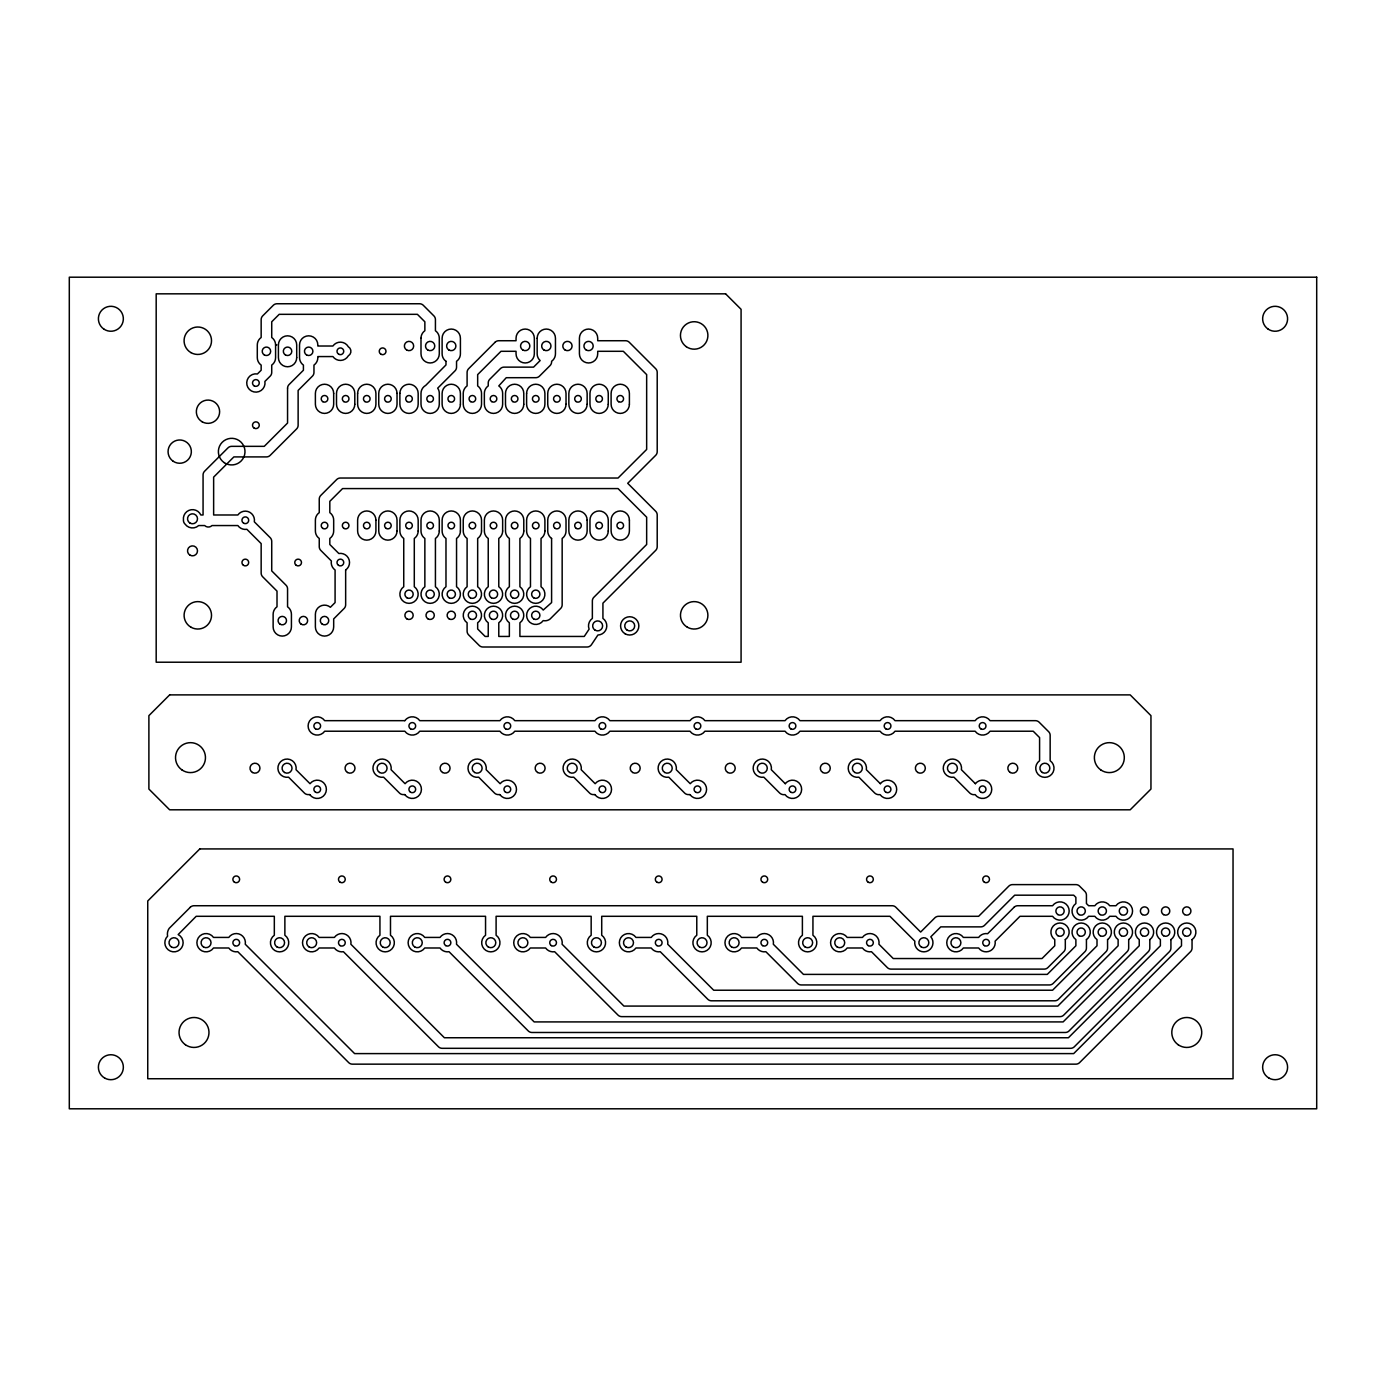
<?xml version="1.0" encoding="UTF-8"?>
<svg xmlns="http://www.w3.org/2000/svg" width="1386" height="1386" viewBox="0 0 1386 1386"><rect width="100%" height="100%" fill="white"/><g stroke="black" fill="none" stroke-linecap="round" stroke-linejoin="round"><path stroke-width="1.5" d="M287.56 388.115L287.56 423.042L264.258 446.344L231.687 446.344A5.284 5.284 0 0 0 227.928 447.921L204.643 471.188A5.284 5.284 0 0 0 203.066 474.948L203.066 514.986L200.831 514.986A9.148 9.148 0 0 0 183.437 519.958A5.284 5.284 0 0 0 185.031 524.064A9.148 9.148 0 0 0 198.683 525.554L204.678 525.554A5.284 5.284 0 0 0 212.023 525.554L237.855 525.554A9.148 9.148 0 0 0 246.864 529.296L261.157 543.589L261.157 573.076A5.284 5.284 0 0 0 262.734 576.836L277.009 591.112L277.009 606.791A9.148 9.148 0 0 0 273.129 614.275L273.129 626.94A9.148 9.148 0 0 0 282.276 636.087A9.148 9.148 0 0 0 291.424 626.94L291.424 614.275A9.148 9.148 0 0 0 287.56 606.791L287.56 588.79A5.284 5.284 0 0 0 286.018 585.187L271.725 570.893L271.725 541.389A5.284 5.284 0 0 0 270.149 537.629L254.331 521.829A9.148 9.148 0 0 0 237.855 514.986L213.635 514.986L213.635 477.13L233.87 456.912L266.441 456.912A5.284 5.284 0 0 0 270.201 455.336L296.587 428.95A5.284 5.284 0 0 0 298.129 425.363L298.129 390.436L312.422 376.143A5.284 5.284 0 0 0 313.964 372.557L313.964 365.09A9.148 9.148 0 0 0 317.827 357.623L317.827 356.566L332.9 356.566A9.148 9.148 0 0 0 348.302 355.856A5.284 5.284 0 0 0 348.302 346.725A9.148 9.148 0 0 0 332.9 346.015L317.827 346.015L317.827 344.958A9.148 9.148 0 0 0 308.68 335.81A9.148 9.148 0 0 0 299.532 344.958L299.532 357.623A9.148 9.148 0 0 0 303.413 365.09L303.413 370.235L289.033 384.598A5.284 5.284 0 0 0 287.56 388.115M333.679 393.381L333.679 404.262A9.148 9.148 0 0 1 324.532 413.409A9.148 9.148 0 0 1 315.384 404.262L315.384 393.381A9.148 9.148 0 0 1 324.532 384.234A9.148 9.148 0 0 1 333.679 393.381M345.651 569.992L345.651 604.885A5.284 5.284 0 0 1 344.075 608.523L333.679 618.918L333.679 626.94A9.148 9.148 0 0 1 324.532 636.087A9.148 9.148 0 0 1 315.384 626.94L315.384 614.275A9.148 9.148 0 0 1 330.405 607.259L335.083 602.581L335.083 569.992A9.148 9.148 0 0 1 331.358 560.966L320.824 550.433A5.284 5.284 0 0 1 319.248 546.673L319.248 538.461A9.148 9.148 0 0 1 315.384 530.994L315.384 520.114A9.148 9.148 0 0 1 319.248 512.647L319.248 499.151A5.284 5.284 0 0 1 320.824 495.391L336.607 479.608A5.284 5.284 0 0 1 340.367 478.031L618.052 478.031L646.656 449.445L646.656 374.601L623.336 351.299L597.712 351.299L597.712 353.828A9.148 9.148 0 0 1 588.565 362.976A9.148 9.148 0 0 1 579.417 353.828L579.417 338.201A9.148 9.148 0 0 1 588.565 329.054A9.148 9.148 0 0 1 597.712 338.201L597.712 340.731L625.658 340.731A5.284 5.284 0 0 1 629.261 342.273L655.665 368.676A5.284 5.284 0 0 1 657.207 372.28L657.207 451.628A5.284 5.284 0 0 1 655.751 455.266L627.719 483.298L655.665 511.261A5.284 5.284 0 0 1 657.207 514.847L657.207 546.673A5.284 5.284 0 0 1 655.734 550.346L602.927 603.153L602.927 618.416A9.148 9.148 0 0 1 597.903 635.031L591.579 644.507A5.284 5.284 0 0 1 587.231 647.002L482.813 647.002A5.284 5.284 0 0 1 479.209 645.46L468.676 634.927A5.284 5.284 0 0 1 467.099 631.167L467.099 622.799A9.148 9.148 0 0 1 465.557 609.234A9.148 9.148 0 0 1 479.209 609.234A9.148 9.148 0 0 1 477.668 622.799L477.668 628.984L485.135 636.451L488.236 636.451L488.236 622.799A9.148 9.148 0 0 1 486.694 609.234A9.148 9.148 0 0 1 500.329 609.234A9.148 9.148 0 0 1 498.787 622.799L498.787 636.451L509.355 636.451L509.355 622.799A9.148 9.148 0 0 1 507.813 609.234A9.148 9.148 0 0 1 521.465 609.234A9.148 9.148 0 0 1 519.906 622.799L519.906 636.451L584.251 636.451L589.102 629.175A9.148 9.148 0 0 1 592.359 618.416L592.359 600.831A5.284 5.284 0 0 1 593.918 597.227L646.656 544.49L646.656 517.186L618.052 488.582L342.567 488.582L329.816 501.334L329.816 512.647A9.148 9.148 0 0 1 333.679 520.114L333.679 530.994A9.148 9.148 0 0 1 329.816 538.461L329.816 544.49L338.825 553.499A9.148 9.148 0 0 1 345.651 569.992M357.623 393.381L357.623 404.262A9.148 9.148 0 0 0 366.77 413.409A9.148 9.148 0 0 0 375.918 404.262L375.918 393.381A9.148 9.148 0 0 0 366.77 384.234A9.148 9.148 0 0 0 357.623 393.381M375.918 520.114L375.918 530.994A9.148 9.148 0 0 1 366.77 540.142A9.148 9.148 0 0 1 357.623 530.994L357.623 520.114A9.148 9.148 0 0 1 366.77 510.966A9.148 9.148 0 0 1 375.918 520.114M397.037 393.381L397.037 404.262A9.148 9.148 0 0 1 387.889 413.409A9.148 9.148 0 0 1 378.742 404.262L378.742 393.381A9.148 9.148 0 0 1 387.889 384.234A9.148 9.148 0 0 1 397.037 393.381M399.878 393.381L399.878 404.262A9.148 9.148 0 0 0 409.026 413.409A9.148 9.148 0 0 0 418.174 404.262L418.174 393.381A9.148 9.148 0 0 0 409.026 384.234A9.148 9.148 0 0 0 399.878 393.381M420.998 338.201L420.998 353.828A9.148 9.148 0 0 0 430.145 362.976A9.148 9.148 0 0 0 439.293 353.828L439.293 338.201A9.148 9.148 0 0 0 435.429 330.734L435.429 319.612A5.284 5.284 0 0 0 433.853 315.852L423.319 305.318A5.284 5.284 0 0 0 419.577 303.759L276.888 303.759A5.284 5.284 0 0 0 273.25 305.336L262.734 315.852A5.284 5.284 0 0 0 261.157 319.612L261.157 337.491A9.148 9.148 0 0 0 257.294 344.958L257.294 357.623A9.148 9.148 0 0 0 261.157 365.09L261.157 370.235L257.432 373.96A9.148 9.148 0 0 0 246.743 382.449A9.148 9.148 0 0 0 256.393 392.117A9.148 9.148 0 0 0 264.899 381.427L270.149 376.178A5.284 5.284 0 0 0 271.725 372.418L271.725 365.09A9.148 9.148 0 0 0 275.589 357.623L275.589 344.958L276.853 344.854L275.589 344.854A9.148 9.148 0 0 0 271.725 337.491L271.725 321.795L279.192 314.327L417.394 314.327L424.861 321.795L424.861 330.734A9.148 9.148 0 0 0 420.998 338.201M445.98 361.296L445.98 364.951L425.727 385.377A9.148 9.148 0 0 0 420.998 393.381L420.998 404.262A9.148 9.148 0 0 0 430.145 413.409A9.148 9.148 0 0 0 439.293 404.262L439.293 393.381A9.148 9.148 0 0 0 437.681 388.184L454.972 370.894A5.284 5.284 0 0 0 456.548 367.134L456.548 361.296A9.148 9.148 0 0 0 460.412 353.828L460.412 338.201A9.148 9.148 0 0 0 451.264 329.054A9.148 9.148 0 0 0 442.117 338.201L442.117 353.828A9.148 9.148 0 0 0 445.98 361.296M526.611 393.381L526.611 404.262A9.148 9.148 0 0 0 535.758 413.409A9.148 9.148 0 0 0 544.906 404.262L544.906 393.381A9.148 9.148 0 0 0 535.758 384.234A9.148 9.148 0 0 0 526.611 393.381M537.162 338.201L537.162 353.828A9.148 9.148 0 0 0 540.142 360.568L533.575 367.134L503.932 367.134A5.284 5.284 0 0 0 500.346 368.676L489.812 379.21A5.284 5.284 0 0 0 488.236 382.969L488.236 385.914A9.148 9.148 0 0 0 484.355 393.381L484.355 404.262A9.148 9.148 0 0 0 493.503 413.409A9.148 9.148 0 0 0 502.65 404.262L502.65 393.381A9.148 9.148 0 0 0 498.787 385.914L506.254 377.702L535.897 377.685A5.284 5.284 0 0 0 539.483 376.143L550.051 365.592A5.423 5.423 0 0 0 551.593 361.296A9.148 9.148 0 0 0 555.457 353.828L555.457 338.201A9.148 9.148 0 0 0 546.309 329.054A9.148 9.148 0 0 0 537.162 338.201M551.593 538.461L551.593 602.581L543.225 610.048A9.148 9.148 0 0 0 529.66 608.506A9.148 9.148 0 0 0 529.66 622.141A9.148 9.148 0 0 0 543.225 620.599A8.264 8.264 0 0 0 550.051 619.057L560.62 608.489A5.284 5.284 0 0 0 562.162 604.902L562.162 538.461A9.148 9.148 0 0 0 566.025 530.994L566.025 520.114A9.148 9.148 0 0 0 556.877 510.966A9.148 9.148 0 0 0 547.73 520.114L547.73 530.994A9.148 9.148 0 0 0 551.593 538.461M587.144 520.114L587.144 530.994A9.148 9.148 0 0 1 577.997 540.142A9.148 9.148 0 0 1 568.849 530.994L568.849 520.114A9.148 9.148 0 0 1 577.997 510.966A9.148 9.148 0 0 1 587.144 520.114M629.4 520.114L629.4 530.994A9.148 9.148 0 0 1 620.252 540.142A9.148 9.148 0 0 1 611.105 530.994L611.105 520.114A9.148 9.148 0 0 1 620.252 510.966A9.148 9.148 0 0 1 629.4 520.114M1065.314 939.604L1065.314 947.989A5.284 5.284 0 0 1 1063.772 951.714L1047.955 967.532A5.284 5.284 0 0 1 1044.195 969.109L891.059 969.109A5.284 5.284 0 0 1 887.317 967.567L871.482 951.714A9.148 9.148 0 0 1 862.456 947.989L847.192 947.989A9.148 9.148 0 0 1 833.627 949.531A9.148 9.148 0 0 1 833.627 935.879A9.148 9.148 0 0 1 847.192 937.421L862.456 937.421A9.148 9.148 0 0 1 878.949 944.247L893.242 958.54L1042.012 958.54L1054.763 945.789L1054.763 939.604A9.148 9.148 0 0 1 1053.204 926.056A9.148 9.148 0 0 1 1066.856 926.056A9.148 9.148 0 0 1 1065.314 939.604M1086.433 939.604L1086.433 947.989A5.284 5.284 0 0 1 1084.891 951.714L1053.239 983.367A5.284 5.284 0 0 1 1049.479 984.944L801.281 984.944A5.284 5.284 0 0 1 797.556 983.402L765.869 951.714A9.148 9.148 0 0 1 756.843 947.989L741.579 947.989A9.148 9.148 0 0 1 728.014 949.531A9.148 9.148 0 0 1 728.014 935.879A9.148 9.148 0 0 1 741.579 937.421L756.843 937.421A9.148 9.148 0 0 1 773.336 944.247L803.464 974.393L1047.279 974.393L1075.882 945.789L1075.882 939.604A9.148 9.148 0 0 1 1074.341 926.056A9.148 9.148 0 0 1 1087.975 926.056A9.148 9.148 0 0 1 1086.433 939.604M1107.57 939.604L1107.57 947.989A5.284 5.284 0 0 1 1106.011 951.714L1058.523 999.219A5.284 5.284 0 0 1 1054.763 1000.796L711.52 1000.796A5.284 5.284 0 0 1 707.778 999.237L660.256 951.714A9.148 9.148 0 0 1 651.229 947.989L635.966 947.989A9.148 9.148 0 0 1 622.401 949.531A9.148 9.148 0 0 1 622.401 935.879A9.148 9.148 0 0 1 635.966 937.421L651.229 937.421A9.148 9.148 0 0 1 667.723 944.247L713.703 990.228L1052.563 990.228L1097.002 945.789L1097.002 939.604A9.148 9.148 0 0 1 1095.46 926.056A9.148 9.148 0 0 1 1109.112 926.056A9.148 9.148 0 0 1 1107.57 939.604M1128.689 939.604L1128.689 947.989A5.284 5.284 0 0 1 1127.13 951.714L1063.79 1015.054A5.284 5.284 0 0 1 1060.03 1016.631L621.742 1016.631A5.284 5.284 0 0 1 618 1015.089L554.643 951.714A9.148 9.148 0 0 1 545.616 947.989L530.353 947.989A9.148 9.148 0 0 1 516.787 949.531A9.148 9.148 0 0 1 516.787 935.879A9.148 9.148 0 0 1 530.353 937.421L545.616 937.421A9.148 9.148 0 0 1 562.11 944.247L623.925 1006.08L1057.847 1006.08L1118.121 945.789L1118.121 939.604A9.148 9.148 0 0 1 1116.579 926.056A9.148 9.148 0 0 1 1130.231 926.056A9.148 9.148 0 0 1 1128.689 939.604M1149.808 939.604L1149.808 947.989A5.284 5.284 0 0 1 1148.266 951.714L1069.074 1030.907A5.284 5.284 0 0 1 1065.314 1032.483L531.964 1032.483A5.284 5.284 0 0 1 528.239 1030.924L449.029 951.714A9.148 9.148 0 0 1 440.003 947.989L424.74 947.989A9.148 9.148 0 0 1 411.174 949.531A9.148 9.148 0 0 1 411.174 935.879A9.148 9.148 0 0 1 424.74 937.421L440.003 937.421A9.148 9.148 0 0 1 456.496 944.247L534.164 1021.915L1063.131 1021.915L1139.24 945.789L1139.24 939.604A9.148 9.148 0 0 1 1137.698 926.056A9.148 9.148 0 0 1 1151.35 926.056A9.148 9.148 0 0 1 1149.808 939.604M1170.927 939.604L1170.927 947.989A5.284 5.284 0 0 1 1169.386 951.714L1074.358 1046.742A5.284 5.284 0 0 1 1070.598 1048.318L442.203 1048.318A5.284 5.284 0 0 1 438.461 1046.776L343.416 951.714A9.148 9.148 0 0 1 334.39 947.989L319.126 947.989A9.148 9.148 0 0 1 305.561 949.531A9.148 9.148 0 0 1 305.561 935.879A9.148 9.148 0 0 1 319.126 937.421L334.39 937.421A9.148 9.148 0 0 1 350.883 944.247L444.386 1037.75L1068.415 1037.75L1160.377 945.789L1160.377 939.604A9.148 9.148 0 0 1 1158.817 926.056A9.148 9.148 0 0 1 1172.469 926.056A9.148 9.148 0 0 1 1170.927 939.604M1192.047 939.604L1192.047 947.989A5.284 5.284 0 0 1 1190.505 951.714L1079.642 1062.577A5.284 5.284 0 0 1 1075.882 1064.153L352.425 1064.153A5.284 5.284 0 0 1 348.7 1062.612L237.803 951.714A9.148 9.148 0 0 1 228.777 947.989L213.513 947.989A9.148 9.148 0 0 1 199.948 949.531A9.148 9.148 0 0 1 199.948 935.879A9.148 9.148 0 0 1 213.513 937.421L228.777 937.421A9.148 9.148 0 0 1 245.27 944.247L354.608 1053.603L1073.682 1053.603L1181.496 945.789L1181.496 939.604A9.148 9.148 0 0 1 1179.954 926.056A9.148 9.148 0 0 1 1193.589 926.056A9.148 9.148 0 0 1 1192.047 939.604M495.027 342.307L468.676 368.659A5.284 5.284 0 0 0 467.099 372.418L467.099 385.914A9.148 9.148 0 0 0 463.236 393.381L463.236 404.262A9.148 9.148 0 0 0 472.383 413.409A9.148 9.148 0 0 0 481.531 404.262L481.531 393.381A9.148 9.148 0 0 0 477.668 385.914L477.668 374.601L500.987 351.299L516.042 351.299L516.042 353.828A9.148 9.148 0 0 0 525.19 362.976A9.148 9.148 0 0 0 534.338 353.828L534.338 338.201A9.148 9.148 0 0 0 525.19 329.054A9.148 9.148 0 0 0 516.042 338.201L516.042 340.731L498.787 340.731A5.284 5.284 0 0 0 495.027 342.307M169.646 694.888L148.891 715.644L148.891 789.05L169.646 809.805L1130.196 809.805L1150.952 789.05L1150.952 715.644L1130.196 694.888L169.646 694.888M199.809 848.925L147.748 900.987L147.748 1078.741L1233.038 1078.741L1233.038 848.925L199.809 848.925M190.28 907.293L169.179 928.377A10.083 10.083 0 0 0 167.602 936.156A9.148 9.148 0 0 0 168.156 949.757A9.148 9.148 0 0 0 181.618 947.747A9.148 9.148 0 0 0 178.17 934.562L196.188 916.302L274.324 916.302L274.324 935.238A9.148 9.148 0 0 0 272.765 948.804A9.148 9.148 0 0 0 286.417 948.804A9.148 9.148 0 0 0 284.875 935.238L284.875 916.302L379.937 916.302L379.937 935.238A9.148 9.148 0 0 0 378.378 948.804A9.148 9.148 0 0 0 392.03 948.804A9.148 9.148 0 0 0 390.488 935.238L390.488 916.302L485.55 916.302L485.55 935.238A9.148 9.148 0 0 0 483.991 948.804A9.148 9.148 0 0 0 497.643 948.804A9.148 9.148 0 0 0 496.101 935.238L496.101 916.302L591.164 916.302L591.164 935.238A9.148 9.148 0 0 0 589.604 948.804A9.148 9.148 0 0 0 603.256 948.804A9.148 9.148 0 0 0 601.715 935.238L601.715 916.302L696.777 916.302L696.777 935.238A9.148 9.148 0 0 0 695.218 948.804A9.148 9.148 0 0 0 708.87 948.804A9.148 9.148 0 0 0 707.328 935.238L707.328 916.302L802.39 916.302L802.39 935.238A9.148 9.148 0 0 0 800.831 948.804A9.148 9.148 0 0 0 814.483 948.804A9.148 9.148 0 0 0 812.941 935.238L812.941 916.302L889.968 916.302L914.829 941.163A9.148 9.148 0 0 0 926.246 951.524A9.148 9.148 0 0 0 930.82 936.797L940.765 926.87L980.82 926.87A5.284 5.284 0 0 0 984.58 925.294L1014.691 895.183L1073.682 895.183L1075.882 897.366L1075.882 903.551A9.148 9.148 0 0 0 1074.687 917.48A9.148 9.148 0 0 0 1088.634 916.302L1094.819 916.302A9.148 9.148 0 0 0 1109.753 916.302L1115.938 916.302A9.148 9.148 0 0 0 1129.503 917.844A9.148 9.148 0 0 0 1129.503 904.192A9.148 9.148 0 0 0 1115.938 905.734L1109.753 905.734A9.148 9.148 0 0 0 1094.819 905.734L1088.634 905.734L1086.433 903.551L1086.433 895.183A5.284 5.284 0 0 0 1084.891 891.441L1079.642 886.191A5.284 5.284 0 0 0 1076.004 884.615L1012.508 884.615A5.284 5.284 0 0 0 1008.783 886.156L978.637 916.302L938.582 916.302A5.284 5.284 0 0 0 934.84 917.844L920.65 932.05L895.91 907.31A5.284 5.284 0 0 0 892.272 905.734L194.005 905.734A5.284 5.284 0 0 0 190.28 907.293M1014.05 907.293L987.646 933.696A9.148 9.148 0 0 0 978.637 937.421L963.374 937.421A9.148 9.148 0 0 0 949.808 935.879A9.148 9.148 0 0 0 949.808 949.531A9.148 9.148 0 0 0 963.374 947.989L978.637 947.989A9.148 9.148 0 0 0 995.113 941.163L1019.975 916.302L1052.563 916.302A9.148 9.148 0 0 0 1066.129 917.844A9.148 9.148 0 0 0 1066.129 904.192A9.148 9.148 0 0 0 1052.563 905.734L1017.792 905.734A5.284 5.284 0 0 0 1014.05 907.293M1316.7 277.2L69.3 277.2L69.3 1108.8L1316.7 1108.8L1316.7 277.2M725.606 293.832L156.185 293.832L156.185 662.213L741.077 662.213L741.077 309.303L725.606 293.832M404.816 720.668L324.705 720.668A9.148 9.148 0 0 0 311.157 719.126A9.148 9.148 0 0 0 311.157 732.778A9.148 9.148 0 0 0 324.705 731.219L404.816 731.219A9.148 9.148 0 0 0 419.767 731.219L499.878 731.219A9.148 9.148 0 0 0 514.812 731.219L594.923 731.219A9.148 9.148 0 0 0 609.875 731.219L689.985 731.219A9.148 9.148 0 0 0 704.92 731.219L785.03 731.219A9.148 9.148 0 0 0 799.965 731.219L880.075 731.219A9.148 9.148 0 0 0 895.027 731.219L975.138 731.219A9.148 9.148 0 0 0 990.072 731.219L1033.228 731.219L1039.587 737.595L1039.587 760.723A9.148 9.148 0 0 0 1038.045 774.289A9.148 9.148 0 0 0 1051.697 774.289A9.148 9.148 0 0 0 1050.155 760.723L1050.155 735.273A5.284 5.284 0 0 0 1048.613 731.669L1039.171 722.245A5.284 5.284 0 0 0 1035.411 720.668L990.072 720.668A9.148 9.148 0 0 0 975.138 720.668L895.027 720.668A9.148 9.148 0 0 0 880.075 720.668L799.965 720.668A9.148 9.148 0 0 0 785.03 720.668L704.92 720.668A9.148 9.148 0 0 0 689.985 720.668L609.875 720.668A9.148 9.148 0 0 0 594.923 720.668L514.812 720.668A9.148 9.148 0 0 0 499.878 720.668L419.767 720.668A9.148 9.148 0 0 0 404.816 720.668M309.771 794.594L308.16 794.594A5.284 5.284 0 0 1 304.418 793.052L288.583 777.2A9.148 9.148 0 0 1 277.91 768.71A9.148 9.148 0 0 1 287.56 759.06A9.148 9.148 0 0 1 296.05 769.732L310.014 783.696A9.148 9.148 0 0 1 323.527 782.674A9.148 9.148 0 0 1 323.233 796.222A9.148 9.148 0 0 1 309.771 794.594M404.816 794.594L403.205 794.594A5.284 5.284 0 0 1 399.48 793.052L383.627 777.2A9.148 9.148 0 0 1 372.955 768.71A9.148 9.148 0 0 1 382.605 759.06A9.148 9.148 0 0 1 391.095 769.732L405.076 783.696A9.148 9.148 0 0 1 418.589 782.674A9.148 9.148 0 0 1 418.277 796.222A9.148 9.148 0 0 1 404.816 794.594M499.878 794.594L498.267 794.594A5.284 5.284 0 0 1 494.525 793.052L478.69 777.2A9.148 9.148 0 0 1 468 768.71A9.148 9.148 0 0 1 477.65 759.06A9.148 9.148 0 0 1 486.157 769.732L500.121 783.696A9.148 9.148 0 0 1 513.634 782.674A9.148 9.148 0 0 1 513.34 796.222A9.148 9.148 0 0 1 499.878 794.594M594.923 794.594L593.312 794.594A5.284 5.284 0 0 1 589.587 793.052L573.735 777.2A9.148 9.148 0 0 1 563.062 768.71A9.148 9.148 0 0 1 572.713 759.06A9.148 9.148 0 0 1 581.202 769.732L595.166 783.696A9.148 9.148 0 0 1 608.697 782.674A9.148 9.148 0 0 1 608.385 796.222A9.148 9.148 0 0 1 594.923 794.594M689.985 794.594L688.374 794.594A5.284 5.284 0 0 1 684.632 793.052L668.797 777.2A9.148 9.148 0 0 1 658.107 768.71A9.148 9.148 0 0 1 667.757 759.06A9.148 9.148 0 0 1 676.264 769.732L690.228 783.696A9.148 9.148 0 0 1 703.741 782.674A9.148 9.148 0 0 1 703.43 796.222A9.148 9.148 0 0 1 689.985 794.594M975.38 783.696L961.416 769.732A9.148 9.148 0 0 0 952.91 759.06A9.148 9.148 0 0 0 943.26 768.71A9.148 9.148 0 0 0 953.949 777.2L969.784 793.052A6.254 6.254 0 0 0 975.138 794.594A9.148 9.148 0 0 0 988.599 796.222A9.148 9.148 0 0 0 988.894 782.674A9.148 9.148 0 0 0 975.38 783.696M880.335 783.696L866.354 769.732A9.148 9.148 0 0 0 857.865 759.06A9.148 9.148 0 0 0 848.215 768.71A9.148 9.148 0 0 0 858.887 777.2L874.739 793.052A6.254 6.254 0 0 0 880.075 794.594A9.148 9.148 0 0 0 893.537 796.222A9.148 9.148 0 0 0 893.849 782.674A9.148 9.148 0 0 0 880.335 783.696M785.273 783.696L771.309 769.732A9.148 9.148 0 0 0 762.82 759.06A9.148 9.148 0 0 0 753.17 768.71A9.148 9.148 0 0 0 763.842 777.2L779.677 793.052A6.254 6.254 0 0 0 785.03 794.594A9.148 9.148 0 0 0 798.492 796.222A9.148 9.148 0 0 0 798.786 782.674A9.148 9.148 0 0 0 785.273 783.696M629.4 404.262L629.4 393.381A9.148 9.148 0 0 0 620.252 384.234A9.148 9.148 0 0 0 611.105 393.381L611.105 404.262A9.148 9.148 0 0 0 620.252 413.409A9.148 9.148 0 0 0 629.4 404.262M608.263 404.262L608.263 393.381A9.148 9.148 0 0 0 599.116 384.234A9.148 9.148 0 0 0 589.968 393.381L589.968 404.262A9.148 9.148 0 0 0 599.116 413.409A9.148 9.148 0 0 0 608.263 404.262M608.263 530.994L608.263 520.114A9.148 9.148 0 0 0 599.116 510.966A9.148 9.148 0 0 0 589.968 520.114L589.968 530.994A9.148 9.148 0 0 0 599.116 540.142A9.148 9.148 0 0 0 608.263 530.994M587.144 404.262L587.144 393.381A9.148 9.148 0 0 0 577.997 384.234A9.148 9.148 0 0 0 568.849 393.381L568.849 404.262A9.148 9.148 0 0 0 577.997 413.409A9.148 9.148 0 0 0 587.144 404.262M566.025 404.262L566.025 393.381A9.148 9.148 0 0 0 556.877 384.234A9.148 9.148 0 0 0 547.73 393.381L547.73 404.262A9.148 9.148 0 0 0 556.877 413.409A9.148 9.148 0 0 0 566.025 404.262M544.906 530.994L544.906 520.114A9.148 9.148 0 0 0 535.758 510.966A9.148 9.148 0 0 0 526.611 520.114L526.611 530.994A9.148 9.148 0 0 0 530.474 538.461L530.474 586.728A9.148 9.148 0 0 0 528.932 600.294A9.148 9.148 0 0 0 542.584 600.294A9.148 9.148 0 0 0 541.042 586.728L541.042 538.461A9.148 9.148 0 0 0 544.906 530.994M523.787 404.262L523.787 393.381A9.148 9.148 0 0 0 514.639 384.234A9.148 9.148 0 0 0 505.492 393.381L505.492 404.262A9.148 9.148 0 0 0 514.639 413.409A9.148 9.148 0 0 0 523.787 404.262M523.787 530.994L523.787 520.114A9.148 9.148 0 0 0 514.639 510.966A9.148 9.148 0 0 0 505.492 520.114L505.492 530.994A9.148 9.148 0 0 0 509.355 538.461L509.355 586.728A9.148 9.148 0 0 0 507.813 600.294A9.148 9.148 0 0 0 521.465 600.294A9.148 9.148 0 0 0 519.906 586.728L519.906 538.461A9.148 9.148 0 0 0 523.787 530.994M502.65 530.994L502.65 520.114A9.148 9.148 0 0 0 493.503 510.966A9.148 9.148 0 0 0 484.355 520.114L484.355 530.994A9.148 9.148 0 0 0 488.236 538.461L488.236 586.728A9.148 9.148 0 0 0 486.694 600.294A9.148 9.148 0 0 0 500.329 600.294A9.148 9.148 0 0 0 498.787 586.728L498.787 538.461A9.148 9.148 0 0 0 502.65 530.994M481.531 530.994L481.531 520.114A9.148 9.148 0 0 0 472.383 510.966A9.148 9.148 0 0 0 463.236 520.114L463.236 530.994A9.148 9.148 0 0 0 467.099 538.461L467.099 586.728A9.148 9.148 0 0 0 465.557 600.294A9.148 9.148 0 0 0 479.209 600.294A9.148 9.148 0 0 0 477.668 586.728L477.668 538.461A9.148 9.148 0 0 0 481.531 530.994M460.412 404.262L460.412 393.381A9.148 9.148 0 0 0 451.264 384.234A9.148 9.148 0 0 0 442.117 393.381L442.117 404.262A9.148 9.148 0 0 0 451.264 413.409A9.148 9.148 0 0 0 460.412 404.262M460.412 530.994L460.412 520.114A9.148 9.148 0 0 0 451.264 510.966A9.148 9.148 0 0 0 442.117 520.114L442.117 530.994A9.148 9.148 0 0 0 445.98 538.461L445.98 586.728A9.148 9.148 0 0 0 444.438 600.294A9.148 9.148 0 0 0 458.09 600.294A9.148 9.148 0 0 0 456.548 586.728L456.548 538.461A9.148 9.148 0 0 0 460.412 530.994M439.293 530.994L439.293 520.114A9.148 9.148 0 0 0 430.145 510.966A9.148 9.148 0 0 0 420.998 520.114L420.998 530.994A9.148 9.148 0 0 0 424.861 538.461L424.861 586.728A9.148 9.148 0 0 0 423.319 600.294A9.148 9.148 0 0 0 436.971 600.294A9.148 9.148 0 0 0 435.429 586.728L435.429 538.461A9.148 9.148 0 0 0 439.293 530.994M418.174 530.994L418.174 520.114A9.148 9.148 0 0 0 409.026 510.966A9.148 9.148 0 0 0 399.878 520.114L399.878 530.994A9.148 9.148 0 0 0 403.742 538.461L403.742 586.728A9.148 9.148 0 0 0 402.2 600.294A9.148 9.148 0 0 0 415.852 600.294A9.148 9.148 0 0 0 414.293 586.728L414.293 538.461A9.148 9.148 0 0 0 418.174 530.994M397.037 530.994L397.037 520.114A9.148 9.148 0 0 0 387.889 510.966A9.148 9.148 0 0 0 378.742 520.114L378.742 530.994A9.148 9.148 0 0 0 387.889 540.142A9.148 9.148 0 0 0 397.037 530.994M354.799 404.262L354.799 393.381A9.148 9.148 0 0 0 345.651 384.234A9.148 9.148 0 0 0 336.503 393.381L336.503 404.262A9.148 9.148 0 0 0 345.651 413.409A9.148 9.148 0 0 0 354.799 404.262M296.708 357.623L296.708 344.958A9.148 9.148 0 0 0 287.56 335.81A9.148 9.148 0 0 0 278.413 344.958L278.413 357.623A9.148 9.148 0 0 0 287.56 366.77A9.148 9.148 0 0 0 296.708 357.623M1057.951 914.621A4.158 4.158 0 0 0 1064.188 911.018A4.158 4.158 0 0 0 1057.951 907.414A4.158 4.158 0 0 0 1057.951 914.621M1057.951 935.741A4.158 4.158 0 0 0 1064.188 932.137A4.158 4.158 0 0 0 1057.951 928.533A4.158 4.158 0 0 0 1057.951 935.741M1079.088 914.621A4.158 4.158 0 0 0 1085.325 911.018A4.158 4.158 0 0 0 1079.088 907.414A4.158 4.158 0 0 0 1079.088 914.621M1079.088 935.741A4.158 4.158 0 0 0 1085.325 932.137A4.158 4.158 0 0 0 1079.088 928.533A4.158 4.158 0 0 0 1079.088 935.741M1100.207 914.621A4.158 4.158 0 0 0 1106.444 911.018A4.158 4.158 0 0 0 1100.207 907.414A4.158 4.158 0 0 0 1100.207 914.621M1100.207 935.741A4.158 4.158 0 0 0 1106.444 932.137A4.158 4.158 0 0 0 1100.207 928.533A4.158 4.158 0 0 0 1100.207 935.741M1121.326 914.621A4.158 4.158 0 0 0 1127.563 911.018A4.158 4.158 0 0 0 1121.326 907.414A4.158 4.158 0 0 0 1121.326 914.621M1121.326 935.741A4.158 4.158 0 0 0 1127.563 932.137A4.158 4.158 0 0 0 1121.326 928.533A4.158 4.158 0 0 0 1121.326 935.741M1142.445 914.621A4.158 4.158 0 0 0 1148.682 911.018A4.158 4.158 0 0 0 1142.445 907.414A4.158 4.158 0 0 0 1142.445 914.621M1142.445 935.741A4.158 4.158 0 0 0 1148.682 932.137A4.158 4.158 0 0 0 1142.445 928.533A4.158 4.158 0 0 0 1142.445 935.741M1163.564 914.621A4.158 4.158 0 0 0 1169.801 911.018A4.158 4.158 0 0 0 1163.564 907.414A4.158 4.158 0 0 0 1163.564 914.621M1163.564 935.741A4.158 4.158 0 0 0 1169.801 932.137A4.158 4.158 0 0 0 1163.564 928.533A4.158 4.158 0 0 0 1163.564 935.741M1184.701 914.621A4.158 4.158 0 0 0 1190.938 911.018A4.158 4.158 0 0 0 1184.701 907.414A4.158 4.158 0 0 0 1184.701 914.621M1184.701 935.741A4.158 4.158 0 0 0 1190.938 932.137A4.158 4.158 0 0 0 1184.701 928.533A4.158 4.158 0 0 0 1184.701 935.741M984.424 882.258A3.378 3.378 0 0 0 989.483 879.33A3.378 3.378 0 0 0 984.424 876.402A3.378 3.378 0 0 0 984.424 882.258M984.424 945.633A3.378 3.378 0 0 0 989.483 942.705A3.378 3.378 0 0 0 984.424 939.777A3.378 3.378 0 0 0 984.424 945.633M868.242 882.258A3.378 3.378 0 0 0 873.319 879.33A3.378 3.378 0 0 0 868.242 876.402A3.378 3.378 0 0 0 868.242 882.258M868.242 945.633A3.378 3.378 0 0 0 873.319 942.705A3.378 3.378 0 0 0 868.242 939.777A3.378 3.378 0 0 0 868.242 945.633M762.629 882.258A3.378 3.378 0 0 0 767.705 879.33A3.378 3.378 0 0 0 762.629 876.402A3.378 3.378 0 0 0 762.629 882.258M762.629 945.633A3.378 3.378 0 0 0 767.705 942.705A3.378 3.378 0 0 0 762.629 939.777A3.378 3.378 0 0 0 762.629 945.633M657.016 882.258A3.378 3.378 0 0 0 662.092 879.33A3.378 3.378 0 0 0 657.016 876.402A3.378 3.378 0 0 0 657.016 882.258M657.016 945.633A3.378 3.378 0 0 0 662.092 942.705A3.378 3.378 0 0 0 657.016 939.777A3.378 3.378 0 0 0 657.016 945.633M551.403 882.258A3.378 3.378 0 0 0 556.479 879.33A3.378 3.378 0 0 0 551.403 876.402A3.378 3.378 0 0 0 551.403 882.258M551.403 945.633A3.378 3.378 0 0 0 556.479 942.705A3.378 3.378 0 0 0 551.403 939.777A3.378 3.378 0 0 0 551.403 945.633M445.582 882.137A3.378 3.378 0 0 0 450.848 879.573A3.378 3.378 0 0 0 445.997 876.298A3.378 3.378 0 0 0 445.582 882.137M445.79 945.633A3.378 3.378 0 0 0 450.866 942.705A3.378 3.378 0 0 0 445.79 939.777A3.378 3.378 0 0 0 445.79 945.633M339.968 882.137A3.378 3.378 0 0 0 345.235 879.573A3.378 3.378 0 0 0 340.384 876.298A3.378 3.378 0 0 0 339.968 882.137M340.176 945.633A3.378 3.378 0 0 0 345.253 942.705A3.378 3.378 0 0 0 340.176 939.777A3.378 3.378 0 0 0 340.176 945.633M234.355 882.137A3.378 3.378 0 0 0 239.622 879.573A3.378 3.378 0 0 0 234.771 876.298A3.378 3.378 0 0 0 234.355 882.137M234.563 945.633A3.378 3.378 0 0 0 239.639 942.705A3.378 3.378 0 0 0 234.563 939.777A3.378 3.378 0 0 0 234.563 945.633M921.343 947.019A4.99 4.99 0 0 0 928.828 942.705A4.99 4.99 0 0 0 921.343 938.391A4.99 4.99 0 0 0 921.343 947.019M953.412 947.019A4.99 4.99 0 0 0 960.896 942.705A4.99 4.99 0 0 0 953.412 938.391A4.99 4.99 0 0 0 953.412 947.019M805.162 947.019A4.99 4.99 0 0 0 812.646 942.705A4.99 4.99 0 0 0 805.162 938.391A4.99 4.99 0 0 0 805.162 947.019M837.231 947.019A4.99 4.99 0 0 0 844.715 942.705A4.99 4.99 0 0 0 837.231 938.391A4.99 4.99 0 0 0 837.231 947.019M699.549 947.019A4.99 4.99 0 0 0 707.033 942.705A4.99 4.99 0 0 0 699.549 938.391A4.99 4.99 0 0 0 699.549 947.019M731.617 947.019A4.99 4.99 0 0 0 739.102 942.705A4.99 4.99 0 0 0 731.617 938.391A4.99 4.99 0 0 0 731.617 947.019M593.936 947.019A4.99 4.99 0 0 0 601.42 942.705A4.99 4.99 0 0 0 593.936 938.391A4.99 4.99 0 0 0 593.936 947.019M626.004 947.019A4.99 4.99 0 0 0 633.489 942.705A4.99 4.99 0 0 0 626.004 938.391A4.99 4.99 0 0 0 626.004 947.019M488.322 947.019A4.99 4.99 0 0 0 495.807 942.705A4.99 4.99 0 0 0 488.322 938.391A4.99 4.99 0 0 0 488.322 947.019M520.391 947.019A4.99 4.99 0 0 0 527.875 942.705A4.99 4.99 0 0 0 520.391 938.391A4.99 4.99 0 0 0 520.391 947.019M382.709 947.019A4.99 4.99 0 0 0 390.194 942.705A4.99 4.99 0 0 0 382.709 938.391A4.99 4.99 0 0 0 382.709 947.019M414.778 947.019A4.99 4.99 0 0 0 422.262 942.705A4.99 4.99 0 0 0 414.778 938.391A4.99 4.99 0 0 0 414.778 947.019M277.096 947.019A4.99 4.99 0 0 0 284.58 942.705A4.99 4.99 0 0 0 277.096 938.391A4.99 4.99 0 0 0 277.096 947.019M309.165 947.019A4.99 4.99 0 0 0 316.649 942.705A4.99 4.99 0 0 0 309.165 938.391A4.99 4.99 0 0 0 309.165 947.019M171.483 947.019A4.99 4.99 0 0 0 178.967 942.705A4.99 4.99 0 0 0 171.483 938.391A4.99 4.99 0 0 0 171.483 947.019M203.551 947.019A4.99 4.99 0 0 0 211.036 942.705A4.99 4.99 0 0 0 203.551 938.391A4.99 4.99 0 0 0 203.551 947.019M980.907 728.88A3.378 3.378 0 0 0 985.983 725.952A3.378 3.378 0 0 0 980.907 723.024A3.378 3.378 0 0 0 980.907 728.88M980.907 792.238A3.378 3.378 0 0 0 985.983 789.31A3.378 3.378 0 0 0 980.907 786.382A3.378 3.378 0 0 0 980.907 792.238M885.862 728.88A3.378 3.378 0 0 0 890.938 725.952A3.378 3.378 0 0 0 885.862 723.024A3.378 3.378 0 0 0 885.862 728.88M885.862 792.238A3.378 3.378 0 0 0 890.938 789.31A3.378 3.378 0 0 0 885.862 786.382A3.378 3.378 0 0 0 885.862 792.238M790.817 728.88A3.378 3.378 0 0 0 795.876 725.952A3.378 3.378 0 0 0 790.817 723.024A3.378 3.378 0 0 0 790.817 728.88M790.817 792.238A3.378 3.378 0 0 0 795.876 789.31A3.378 3.378 0 0 0 790.817 786.382A3.378 3.378 0 0 0 790.817 792.238M695.755 728.88A3.378 3.378 0 0 0 700.831 725.952A3.378 3.378 0 0 0 695.755 723.024A3.378 3.378 0 0 0 695.755 728.88M695.755 792.238A3.378 3.378 0 0 0 700.831 789.31A3.378 3.378 0 0 0 695.755 786.382A3.378 3.378 0 0 0 695.755 792.238M600.71 728.88A3.378 3.378 0 0 0 605.769 725.952A3.378 3.378 0 0 0 600.71 723.024A3.378 3.378 0 0 0 600.71 728.88M600.71 792.238A3.378 3.378 0 0 0 605.769 789.31A3.378 3.378 0 0 0 600.71 786.382A3.378 3.378 0 0 0 600.71 792.238M505.647 728.88A3.378 3.378 0 0 0 510.724 725.952A3.378 3.378 0 0 0 505.647 723.024A3.378 3.378 0 0 0 505.647 728.88M505.457 792.116A3.378 3.378 0 0 0 510.724 789.552A3.378 3.378 0 0 0 505.873 786.278A3.378 3.378 0 0 0 505.457 792.116M410.602 728.88A3.378 3.378 0 0 0 415.679 725.952A3.378 3.378 0 0 0 410.602 723.024A3.378 3.378 0 0 0 410.602 728.88M410.395 792.116A3.378 3.378 0 0 0 415.661 789.552A3.378 3.378 0 0 0 410.81 786.278A3.378 3.378 0 0 0 410.395 792.116M315.558 792.238A3.378 3.378 0 0 0 320.616 789.31A3.378 3.378 0 0 0 315.558 786.382A3.378 3.378 0 0 0 315.558 792.238M315.558 728.88A3.378 3.378 0 0 0 320.616 725.952A3.378 3.378 0 0 0 315.558 723.024A3.378 3.378 0 0 0 315.558 728.88M1042.376 772.504A4.99 4.99 0 0 0 1049.86 768.19A4.99 4.99 0 0 0 1042.376 763.877A4.99 4.99 0 0 0 1042.376 772.504M1010.307 772.504A4.99 4.99 0 0 0 1017.792 768.19A4.99 4.99 0 0 0 1010.307 763.877A4.99 4.99 0 0 0 1010.307 772.504M917.844 772.504A4.99 4.99 0 0 0 925.328 768.19A4.99 4.99 0 0 0 917.844 763.877A4.99 4.99 0 0 0 917.844 772.504M949.912 772.504A4.99 4.99 0 0 0 957.397 768.19A4.99 4.99 0 0 0 949.912 763.877A4.99 4.99 0 0 0 949.912 772.504M822.782 772.504A4.99 4.99 0 0 0 830.266 768.19A4.99 4.99 0 0 0 822.782 763.877A4.99 4.99 0 0 0 822.782 772.504M854.85 772.504A4.99 4.99 0 0 0 862.335 768.19A4.99 4.99 0 0 0 854.85 763.877A4.99 4.99 0 0 0 854.85 772.504M727.737 772.504A4.99 4.99 0 0 0 735.221 768.19A4.99 4.99 0 0 0 727.737 763.877A4.99 4.99 0 0 0 727.737 772.504M759.805 772.504A4.99 4.99 0 0 0 767.29 768.19A4.99 4.99 0 0 0 759.805 763.877A4.99 4.99 0 0 0 759.805 772.504M632.692 772.504A4.99 4.99 0 0 0 640.176 768.19A4.99 4.99 0 0 0 632.692 763.877A4.99 4.99 0 0 0 632.692 772.504M664.743 772.504A4.99 4.99 0 0 0 672.227 768.19A4.99 4.99 0 0 0 664.743 763.877A4.99 4.99 0 0 0 664.743 772.504M537.629 772.504A4.99 4.99 0 0 0 545.114 768.19A4.99 4.99 0 0 0 537.629 763.877A4.99 4.99 0 0 0 537.629 772.504M569.698 772.504A4.99 4.99 0 0 0 577.182 768.19A4.99 4.99 0 0 0 569.698 763.877A4.99 4.99 0 0 0 569.698 772.504M442.584 772.504A4.99 4.99 0 0 0 450.069 768.19A4.99 4.99 0 0 0 442.584 763.877A4.99 4.99 0 0 0 442.584 772.504M474.653 772.504A4.99 4.99 0 0 0 482.137 768.19A4.99 4.99 0 0 0 474.653 763.877A4.99 4.99 0 0 0 474.653 772.504M347.522 772.504A4.99 4.99 0 0 0 355.007 768.19A4.99 4.99 0 0 0 347.522 763.877A4.99 4.99 0 0 0 347.522 772.504M379.591 772.504A4.99 4.99 0 0 0 387.075 768.19A4.99 4.99 0 0 0 379.591 763.877A4.99 4.99 0 0 0 379.591 772.504M252.477 772.504A4.99 4.99 0 0 0 259.962 768.19A4.99 4.99 0 0 0 252.477 763.877A4.99 4.99 0 0 0 252.477 772.504M284.546 772.504A4.99 4.99 0 0 0 292.03 768.19A4.99 4.99 0 0 0 284.546 763.877A4.99 4.99 0 0 0 284.546 772.504M243.624 523.198A3.378 3.378 0 0 0 248.7 520.27A3.378 3.378 0 0 0 243.624 517.342A3.378 3.378 0 0 0 243.624 523.198M243.434 565.315A3.378 3.378 0 0 0 248.683 562.751A3.378 3.378 0 0 0 243.849 559.476A3.378 3.378 0 0 0 243.434 565.315M338.479 565.315A3.378 3.378 0 0 0 343.745 562.751A3.378 3.378 0 0 0 338.894 559.476A3.378 3.378 0 0 0 338.479 565.315M296.24 565.315A3.378 3.378 0 0 0 301.49 562.751A3.378 3.378 0 0 0 296.656 559.476A3.378 3.378 0 0 0 296.24 565.315M338.686 354.227A3.378 3.378 0 0 0 343.745 351.299A3.378 3.378 0 0 0 338.686 348.371A3.378 3.378 0 0 0 338.686 354.227M380.925 354.227A3.378 3.378 0 0 0 386.001 351.299A3.378 3.378 0 0 0 380.925 348.371A3.378 3.378 0 0 0 380.925 354.227M254.192 385.897A3.378 3.378 0 0 0 259.269 382.969A3.378 3.378 0 0 0 254.192 380.041A3.378 3.378 0 0 0 254.192 385.897M254.192 428.153A3.378 3.378 0 0 0 259.269 425.225A3.378 3.378 0 0 0 254.192 422.297A3.378 3.378 0 0 0 254.192 428.153M173.181 461.261A11.642 11.642 0 0 0 191.32 452.46A11.642 11.642 0 0 0 174.619 441.146A11.642 11.642 0 0 0 173.181 461.261M202.165 421.794A11.642 11.642 0 0 0 219.629 411.711A11.642 11.642 0 0 0 202.165 401.628A11.642 11.642 0 0 0 202.165 421.794M224.22 462.647A13.306 13.306 0 0 0 244.958 452.581A13.306 13.306 0 0 0 225.866 439.657A13.306 13.306 0 0 0 224.22 462.647M279.92 624.098A4.227 4.227 0 0 0 286.504 620.911A4.227 4.227 0 0 0 280.44 616.805A4.227 4.227 0 0 0 279.92 624.098M301.039 624.098A4.227 4.227 0 0 0 307.623 620.911A4.227 4.227 0 0 0 301.559 616.805A4.227 4.227 0 0 0 301.039 624.098M322.158 624.098A4.227 4.227 0 0 0 328.742 620.911A4.227 4.227 0 0 0 322.678 616.805A4.227 4.227 0 0 0 322.158 624.098M306.583 354.955A4.227 4.227 0 0 0 312.907 351.299A4.227 4.227 0 0 0 306.583 347.626A4.227 4.227 0 0 0 306.583 354.955M285.447 354.955A4.227 4.227 0 0 0 291.788 351.299A4.227 4.227 0 0 0 285.447 347.626A4.227 4.227 0 0 0 285.447 354.955M264.328 354.955A4.227 4.227 0 0 0 270.668 351.299A4.227 4.227 0 0 0 264.328 347.626A4.227 4.227 0 0 0 264.328 354.955M190.021 523.111A4.99 4.99 0 0 0 197.505 518.797A4.99 4.99 0 0 0 190.021 514.466A4.99 4.99 0 0 0 190.021 523.111M190.021 555.18A4.99 4.99 0 0 0 197.505 550.866A4.99 4.99 0 0 0 190.021 546.534A4.99 4.99 0 0 0 190.021 555.18M595.148 630.214A4.99 4.99 0 0 0 602.633 625.883A4.99 4.99 0 0 0 595.148 621.569A4.99 4.99 0 0 0 595.148 630.214M627.217 630.214A4.99 4.99 0 0 0 634.701 625.883A4.99 4.99 0 0 0 627.217 621.569A4.99 4.99 0 0 0 627.217 630.214M586.243 350.034A4.643 4.643 0 0 0 593.208 346.015A4.643 4.643 0 0 0 586.243 341.978A4.643 4.643 0 0 0 586.243 350.034M565.124 350.034A4.643 4.643 0 0 0 572.089 346.015A4.643 4.643 0 0 0 565.124 341.978A4.643 4.643 0 0 0 565.124 350.034M543.988 350.034A4.643 4.643 0 0 0 550.97 346.015A4.643 4.643 0 0 0 543.988 341.978A4.643 4.643 0 0 0 543.988 350.034M522.869 350.034A4.643 4.643 0 0 0 529.85 346.015A4.643 4.643 0 0 0 522.869 341.978A4.643 4.643 0 0 0 522.869 350.034M448.943 350.034A4.643 4.643 0 0 0 455.907 346.015A4.643 4.643 0 0 0 448.943 341.978A4.643 4.643 0 0 0 448.943 350.034M427.824 350.034A4.643 4.643 0 0 0 434.788 346.015A4.643 4.643 0 0 0 427.824 341.978A4.643 4.643 0 0 0 427.824 350.034M406.704 350.034A4.643 4.643 0 0 0 413.669 346.015A4.643 4.643 0 0 0 406.704 341.978A4.643 4.643 0 0 0 406.704 350.034M597.453 528.43A3.326 3.326 0 0 0 602.442 525.554A3.326 3.326 0 0 0 597.453 522.678A3.326 3.326 0 0 0 597.453 528.43M386.226 528.43A3.326 3.326 0 0 0 391.216 525.554A3.326 3.326 0 0 0 386.226 522.678A3.326 3.326 0 0 0 386.226 528.43M555.214 528.43A3.326 3.326 0 0 0 560.204 525.554A3.326 3.326 0 0 0 555.214 522.678A3.326 3.326 0 0 0 555.214 528.43M534.095 528.43A3.326 3.326 0 0 0 539.085 525.554A3.326 3.326 0 0 0 534.095 522.678A3.326 3.326 0 0 0 534.095 528.43M512.976 528.43A3.326 3.326 0 0 0 517.966 525.554A3.326 3.326 0 0 0 512.976 522.678A3.326 3.326 0 0 0 512.976 528.43M491.839 528.43A3.326 3.326 0 0 0 496.829 525.554A3.326 3.326 0 0 0 491.839 522.678A3.326 3.326 0 0 0 491.839 528.43M470.72 528.43A3.326 3.326 0 0 0 475.71 525.554A3.326 3.326 0 0 0 470.72 522.678A3.326 3.326 0 0 0 470.72 528.43M449.601 528.43A3.326 3.326 0 0 0 454.591 525.554A3.326 3.326 0 0 0 449.601 522.678A3.326 3.326 0 0 0 449.601 528.43M428.482 528.43A3.326 3.326 0 0 0 433.471 525.554A3.326 3.326 0 0 0 428.482 522.678A3.326 3.326 0 0 0 428.482 528.43M407.363 528.43A3.326 3.326 0 0 0 412.352 525.554A3.326 3.326 0 0 0 407.363 522.678A3.326 3.326 0 0 0 407.363 528.43M576.333 528.43A3.326 3.326 0 0 0 581.323 525.554A3.326 3.326 0 0 0 576.333 522.678A3.326 3.326 0 0 0 576.333 528.43M407.155 401.576A3.326 3.326 0 0 0 412.335 399.047A3.326 3.326 0 0 0 407.571 395.824A3.326 3.326 0 0 0 407.155 401.576M428.274 401.576A3.326 3.326 0 0 0 433.454 399.047A3.326 3.326 0 0 0 428.69 395.824A3.326 3.326 0 0 0 428.274 401.576M449.393 401.576A3.326 3.326 0 0 0 454.591 399.047A3.326 3.326 0 0 0 449.809 395.824A3.326 3.326 0 0 0 449.393 401.576M470.53 401.576A3.326 3.326 0 0 0 475.71 399.047A3.326 3.326 0 0 0 470.928 395.824A3.326 3.326 0 0 0 470.53 401.576M491.649 401.576A3.326 3.326 0 0 0 496.829 399.047A3.326 3.326 0 0 0 492.065 395.824A3.326 3.326 0 0 0 491.649 401.576M512.768 401.576A3.326 3.326 0 0 0 517.948 399.047A3.326 3.326 0 0 0 513.184 395.824A3.326 3.326 0 0 0 512.768 401.576M533.887 401.576A3.326 3.326 0 0 0 539.067 399.047A3.326 3.326 0 0 0 534.303 395.824A3.326 3.326 0 0 0 533.887 401.576M555.006 401.576A3.326 3.326 0 0 0 560.204 399.047A3.326 3.326 0 0 0 555.422 395.824A3.326 3.326 0 0 0 555.006 401.576M576.143 401.576A3.326 3.326 0 0 0 581.323 399.047A3.326 3.326 0 0 0 576.541 395.824A3.326 3.326 0 0 0 576.143 401.576M597.262 401.576A3.326 3.326 0 0 0 602.442 399.047A3.326 3.326 0 0 0 597.678 395.824A3.326 3.326 0 0 0 597.262 401.576M618.589 401.697A3.326 3.326 0 0 0 623.579 398.821A3.326 3.326 0 0 0 618.589 395.928A3.326 3.326 0 0 0 618.589 401.697M618.589 528.43A3.326 3.326 0 0 0 623.579 525.554A3.326 3.326 0 0 0 618.589 522.678A3.326 3.326 0 0 0 618.589 528.43M343.988 528.43A3.326 3.326 0 0 0 348.977 525.554A3.326 3.326 0 0 0 343.988 522.678A3.326 3.326 0 0 0 343.988 528.43M386.036 401.576A3.326 3.326 0 0 0 391.216 399.047A3.326 3.326 0 0 0 386.451 395.824A3.326 3.326 0 0 0 386.036 401.576M322.869 528.43A3.326 3.326 0 0 0 327.858 525.554A3.326 3.326 0 0 0 322.869 522.678A3.326 3.326 0 0 0 322.869 528.43M365.107 528.43A3.326 3.326 0 0 0 370.097 525.554A3.326 3.326 0 0 0 365.107 522.678A3.326 3.326 0 0 0 365.107 528.43M364.916 401.576A3.326 3.326 0 0 0 370.097 399.047A3.326 3.326 0 0 0 365.315 395.824A3.326 3.326 0 0 0 364.916 401.576M343.78 401.576A3.326 3.326 0 0 0 348.977 399.047A3.326 3.326 0 0 0 344.196 395.824A3.326 3.326 0 0 0 343.78 401.576M322.869 401.697A3.326 3.326 0 0 0 327.858 398.821A3.326 3.326 0 0 0 322.869 395.928A3.326 3.326 0 0 0 322.869 401.697M406.947 597.799A4.158 4.158 0 0 0 413.184 594.196A4.158 4.158 0 0 0 406.947 590.609A4.158 4.158 0 0 0 406.947 597.799M406.947 618.918A4.158 4.158 0 0 0 413.184 615.332A4.158 4.158 0 0 0 406.947 611.728A4.158 4.158 0 0 0 406.947 618.918M428.066 597.799A4.158 4.158 0 0 0 434.303 594.196A4.158 4.158 0 0 0 428.066 590.609A4.158 4.158 0 0 0 428.066 597.799M428.066 618.918A4.158 4.158 0 0 0 434.303 615.332A4.158 4.158 0 0 0 428.066 611.728A4.158 4.158 0 0 0 428.066 618.918M449.185 597.799A4.158 4.158 0 0 0 455.422 594.196A4.158 4.158 0 0 0 449.185 590.609A4.158 4.158 0 0 0 449.185 597.799M449.185 618.918A4.158 4.158 0 0 0 455.422 615.332A4.158 4.158 0 0 0 449.185 611.728A4.158 4.158 0 0 0 449.185 618.918M470.304 597.799A4.158 4.158 0 0 0 476.541 594.196A4.158 4.158 0 0 0 470.304 590.609A4.158 4.158 0 0 0 470.304 597.799M470.304 618.918A4.158 4.158 0 0 0 476.541 615.332A4.158 4.158 0 0 0 470.304 611.728A4.158 4.158 0 0 0 470.304 618.918M491.424 597.799A4.158 4.158 0 0 0 497.661 594.196A4.158 4.158 0 0 0 491.424 590.609A4.158 4.158 0 0 0 491.424 597.799M491.424 618.918A4.158 4.158 0 0 0 497.661 615.332A4.158 4.158 0 0 0 491.424 611.728A4.158 4.158 0 0 0 491.424 618.918M512.56 597.799A4.158 4.158 0 0 0 518.797 594.196A4.158 4.158 0 0 0 512.56 590.609A4.158 4.158 0 0 0 512.56 597.799M512.56 618.918A4.158 4.158 0 0 0 518.797 615.332A4.158 4.158 0 0 0 512.56 611.728A4.158 4.158 0 0 0 512.56 618.918M533.679 597.799A4.158 4.158 0 0 0 539.916 594.196A4.158 4.158 0 0 0 533.679 590.609A4.158 4.158 0 0 0 533.679 597.799M533.679 618.918A4.158 4.158 0 0 0 539.916 615.332A4.158 4.158 0 0 0 533.679 611.728A4.158 4.158 0 0 0 533.679 618.918M625.138 633.8A9.148 9.148 0 0 0 638.859 625.883A9.148 9.148 0 0 0 625.138 617.965A9.148 9.148 0 0 0 625.138 633.8M1178.152 1044.715A14.969 14.969 0 0 0 1201.679 1033.817A14.969 14.969 0 0 0 1180.474 1018.883A14.969 14.969 0 0 0 1178.152 1044.715M185.395 1044.715A14.969 14.969 0 0 0 208.922 1033.817A14.969 14.969 0 0 0 187.716 1018.883A14.969 14.969 0 0 0 185.395 1044.715M1100.727 769.871A14.969 14.969 0 0 0 1124.254 758.974A14.969 14.969 0 0 0 1103.048 744.039A14.969 14.969 0 0 0 1100.727 769.871M181.878 769.871A14.969 14.969 0 0 0 205.405 758.974A14.969 14.969 0 0 0 184.217 744.039A14.969 14.969 0 0 0 181.878 769.871M190.939 627.2A13.721 13.721 0 0 0 211.521 615.332A13.721 13.721 0 0 0 190.939 603.447A13.721 13.721 0 0 0 190.939 627.2M190.939 352.616A13.721 13.721 0 0 0 211.521 340.731A13.721 13.721 0 0 0 190.939 328.846A13.721 13.721 0 0 0 190.939 352.616M686.278 346.673A13.721 13.721 0 0 0 707.848 336.677A13.721 13.721 0 0 0 688.409 322.99A13.721 13.721 0 0 0 686.278 346.673M687.317 627.2A13.721 13.721 0 0 0 707.899 615.332A13.721 13.721 0 0 0 687.317 603.447A13.721 13.721 0 0 0 687.317 627.2M104.643 1078.031A12.474 12.474 0 0 0 123.354 1067.22A12.474 12.474 0 0 0 104.643 1056.409A12.474 12.474 0 0 0 104.643 1078.031M103.881 329.106A12.474 12.474 0 0 0 123.319 319.664A12.474 12.474 0 0 0 105.423 307.553A12.474 12.474 0 0 0 103.881 329.106M1268.121 329.106A12.474 12.474 0 0 0 1287.559 319.664A12.474 12.474 0 0 0 1269.663 307.553A12.474 12.474 0 0 0 1268.121 329.106M1268.883 1078.031A12.474 12.474 0 0 0 1287.594 1067.22A12.474 12.474 0 0 0 1268.883 1056.409A12.474 12.474 0 0 0 1268.883 1078.031"/></g></svg>
